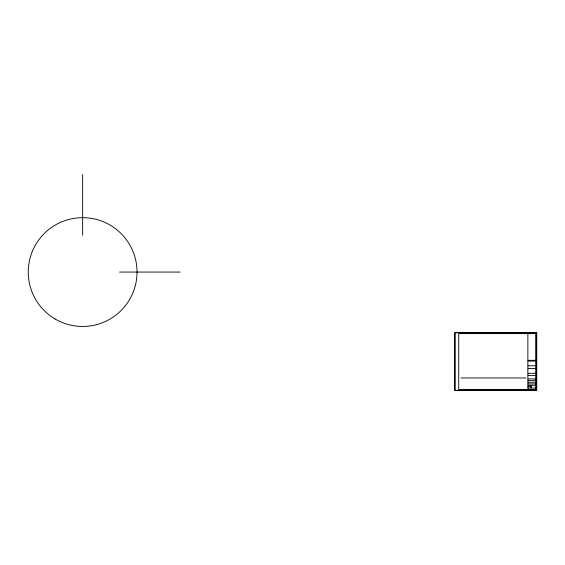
<?xml version="1.0" encoding="UTF-8"?>
<svg xmlns="http://www.w3.org/2000/svg" width="565" height="565" viewBox="0 0 565 565"><rect width="100%" height="100%" fill="white"/><g stroke="black" fill="none" stroke-linecap="round" stroke-linejoin="round"><path stroke-width="0.85" d="M119.554 272.062L180.193 272.062M528.169 360.329L535.387 360.329M528.169 360.971L535.387 360.971M528.169 365.753L535.387 365.753M528.169 368.542L535.387 368.542M528.169 373.317L535.387 373.317M528.169 375.577L535.387 375.577M461.111 377.971L525.874 377.971M528.169 378.953L535.387 378.953M528.169 380.605L535.387 380.605M528.169 382.265L535.387 382.265M528.169 383.925L535.387 383.925M528.169 385.316L535.387 385.316M528.169 386.686L531.128 386.686M528.169 388.049L535.387 388.049M532.979 360.329L532.979 360.971M531.128 385.316L531.128 388.049M530.57 360.329L530.57 360.971M527.872 333.618L527.872 389.419M82.645 174.507L82.645 235.153M536.75 332.545L454.811 332.545L454.811 390.493L536.75 390.493L536.75 332.545M536.552 332.743L455.002 332.743L455.002 390.295L536.552 390.295L536.552 332.743M535.677 333.618L458.709 333.618L458.709 389.419L535.677 389.419L535.677 333.618M55.088 318.964A54.395 54.395 0 0 0 137.041 272.471A54.395 54.395 0 0 0 55.808 224.75A54.395 54.395 0 0 0 55.088 318.964"/></g></svg>
